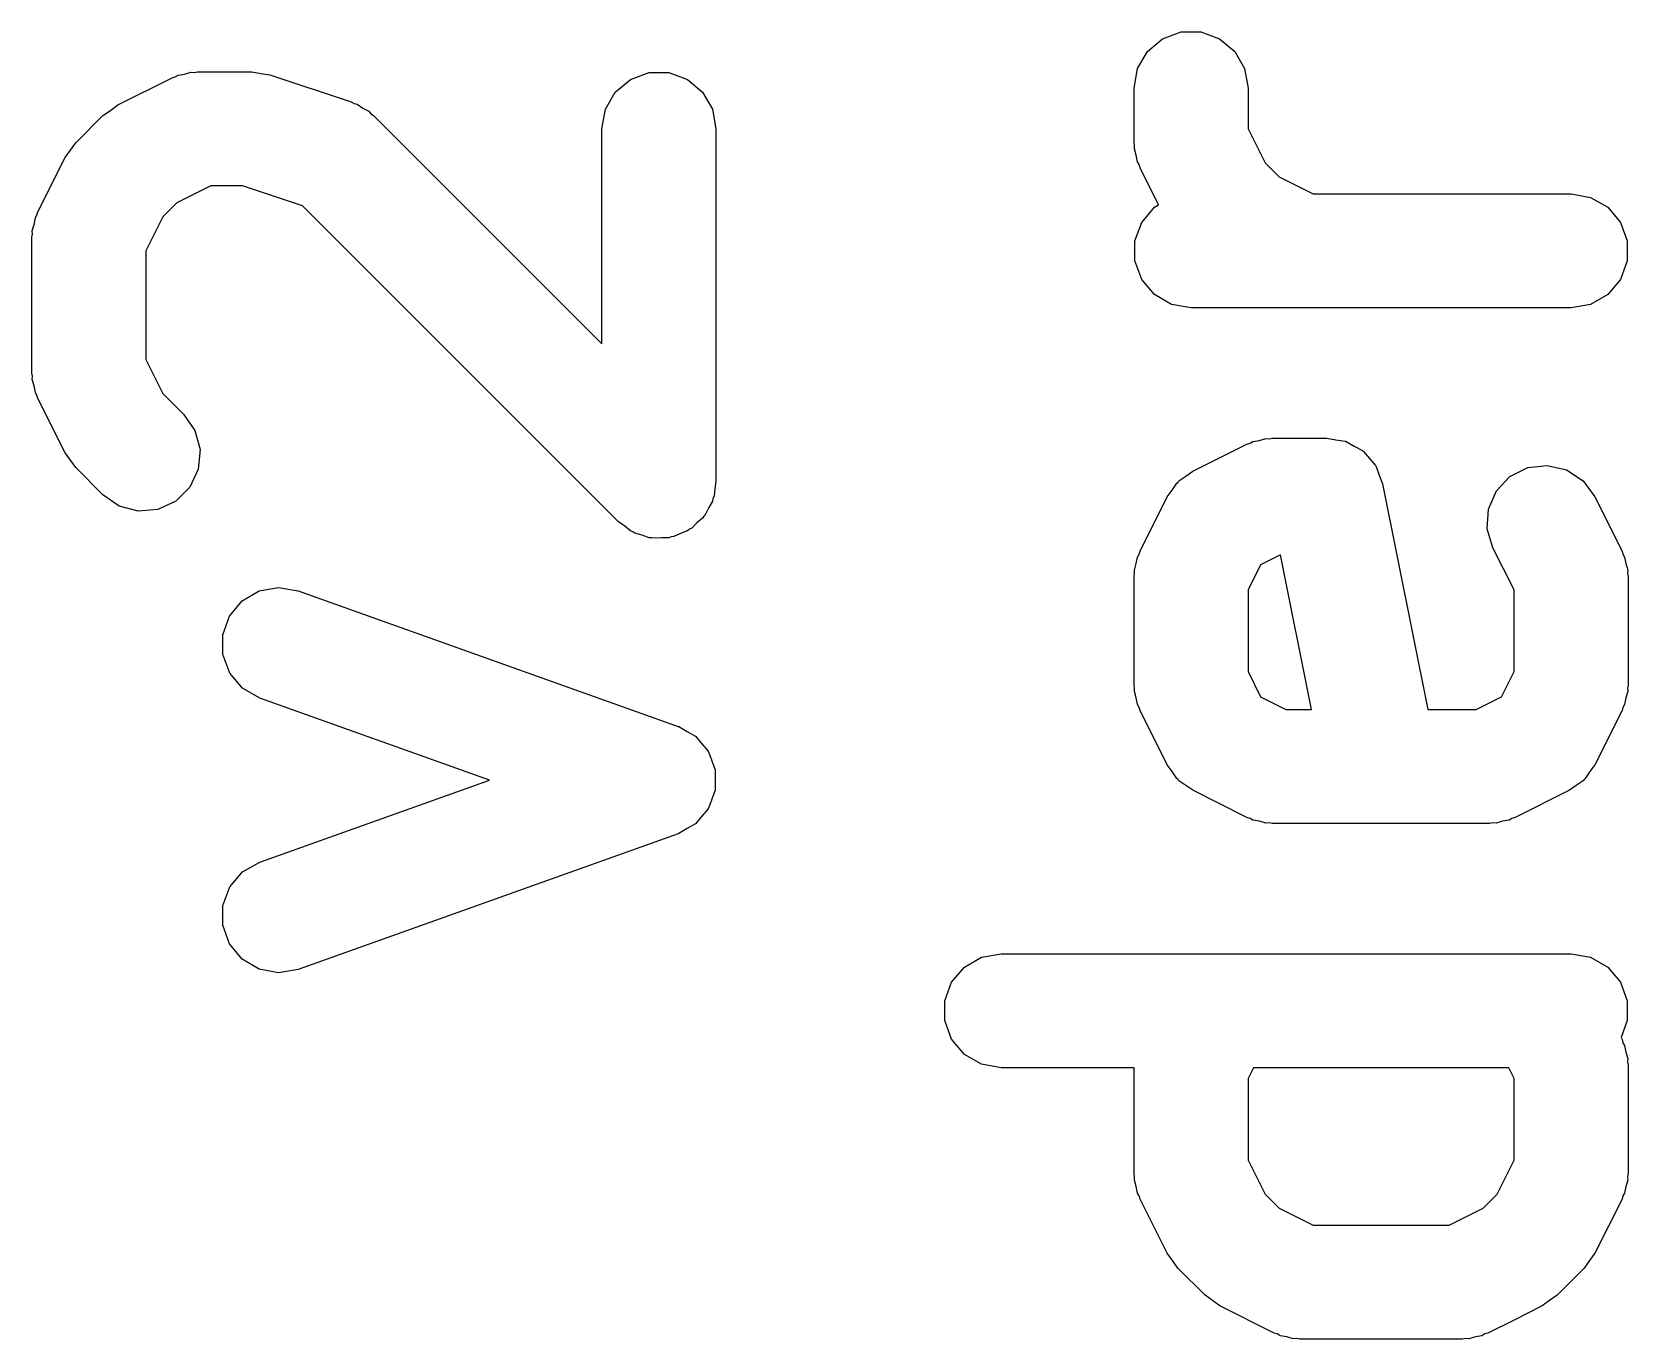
# Model space of a CAD drawing. Extents: x 94.7 to 182.4, y -163.6 to -70.2.
# Drawn here: x 94.729 to 98.929, y -94.986 to -91.545 of the extents above; entities that cross this region are included whole.
import ezdxf

# ---------------------------------------------------------------- set-up
doc = ezdxf.new("R2010")
doc.units = 0
doc.header["$MEASUREMENT"] = 0
doc.layers.add('BLACK', color=7, linetype='CONTINUOUS')

msp = doc.modelspace()

# ---------------------------------------------------------------- linework, layer by layer
at = {"layer": 'Black'}
for p, q in [((97.7036, -91.563), (97.7525, -91.5451)), ((97.7525, -91.5451), (97.8046, -91.5451)), ((97.8046, -91.5451), (97.8536, -91.563)), ((97.6376, -91.6416), (97.6637, -91.5964)), ((97.6637, -91.5964), (97.7036, -91.563)), ((97.8536, -91.563), (97.8935, -91.5964)), ((97.8935, -91.5964), (97.9195, -91.6416)), ((97.6286, -91.6929), (97.6376, -91.6416)), ((97.9195, -91.6416), (97.9286, -91.6929)), ((94.9543, -91.7373), (95.0972, -91.6658)), ((95.0972, -91.6658), (95.1055, -91.6634)), ((95.1055, -91.6634), (95.113, -91.659)), ((95.113, -91.659), (95.1303, -91.656)), ((95.1303, -91.656), (95.1471, -91.651)), ((95.1471, -91.651), (95.1558, -91.6515)), ((95.1558, -91.6515), (95.1643, -91.65)), ((95.1643, -91.65), (95.3071, -91.65)), ((95.3071, -91.65), (95.3308, -91.6542)), ((95.3308, -91.6542), (95.3546, -91.6577)), ((95.3546, -91.6577), (95.5689, -91.7291)), ((96.2637, -91.7036), (96.3036, -91.6701)), ((96.3036, -91.6701), (96.3525, -91.6523)), ((96.3525, -91.6523), (96.4046, -91.6523)), ((96.4046, -91.6523), (96.4536, -91.6701)), ((96.4536, -91.6701), (96.4935, -91.7036)), ((96.2376, -91.7487), (96.2637, -91.7036)), ((96.4935, -91.7036), (96.5195, -91.7487)), ((97.6286, -91.8357), (97.6286, -91.6929)), ((97.9286, -91.6929), (97.9286, -91.8003)), ((94.8439, -91.8368), (94.9154, -91.7654)), ((94.9154, -91.7654), (94.935, -91.7516)), ((94.935, -91.7516), (94.9543, -91.7373)), ((95.5689, -91.7291), (95.5765, -91.7332)), ((95.5765, -91.7332), (95.5848, -91.7355)), ((95.5848, -91.7355), (95.5992, -91.7456)), ((95.5992, -91.7456), (95.6147, -91.7539)), ((95.6147, -91.7539), (95.6204, -91.7604)), ((95.6204, -91.7604), (95.6275, -91.7654)), ((95.6275, -91.7654), (96.2286, -92.3664)), ((96.2286, -91.8), (96.2376, -91.7487)), ((96.5195, -91.7487), (96.5286, -91.8)), ((96.2286, -92.3664), (96.2286, -91.8)), ((96.5286, -91.8), (96.5286, -92.7286)), ((97.9286, -91.8003), (97.9733, -91.8897)), ((94.8301, -91.8565), (94.8439, -91.8368)), ((97.6301, -91.8442), (97.6286, -91.8357)), ((97.6296, -91.8529), (97.6301, -91.8442)), ((97.6346, -91.8697), (97.6296, -91.8529)), ((94.7444, -92.0186), (94.8158, -91.8758)), ((94.8158, -91.8758), (94.8301, -91.8565)), ((97.6376, -91.887), (97.6346, -91.8697)), ((97.6419, -91.8945), (97.6376, -91.887)), ((97.6444, -91.9028), (97.6419, -91.8945)), ((97.9733, -91.8897), (98.0103, -91.9267)), ((97.6931, -92.0002), (97.6444, -91.9028)), ((98.0103, -91.9267), (98.0997, -91.9714)), ((95.1997, -91.95), (95.1103, -91.9947)), ((95.2828, -91.95), (95.1997, -91.95)), ((95.4404, -92.0025), (95.2828, -91.95)), ((98.0997, -91.9714), (98.7786, -91.9714)), ((98.7786, -91.9714), (98.8299, -91.9805)), ((94.7419, -92.0269), (94.7444, -92.0186)), ((95.1103, -91.9947), (95.0733, -92.0317)), ((96.2725, -92.8346), (95.4404, -92.0025)), ((97.6487, -92.0464), (97.6822, -92.0065)), ((97.6822, -92.0065), (97.6931, -92.0002)), ((98.8299, -91.9805), (98.875, -92.0065)), ((98.875, -92.0065), (98.9085, -92.0464)), ((94.7296, -92.0686), (94.7346, -92.0517)), ((94.7346, -92.0517), (94.7376, -92.0344)), ((94.7376, -92.0344), (94.7419, -92.0269)), ((95.0733, -92.0317), (95.0286, -92.1211)), ((97.6309, -92.0954), (97.6487, -92.0464)), ((98.9085, -92.0464), (98.9263, -92.0954)), ((94.7286, -92.0857), (94.7301, -92.0772)), ((94.7286, -92.4429), (94.7286, -92.0857)), ((94.7301, -92.0772), (94.7296, -92.0686)), ((97.6309, -92.1475), (97.6309, -92.0954)), ((98.9263, -92.0954), (98.9263, -92.1475)), ((95.0286, -92.1211), (95.0286, -92.4074)), ((97.6487, -92.1964), (97.6309, -92.1475)), ((98.9263, -92.1475), (98.9085, -92.1964)), ((97.6822, -92.2363), (97.6487, -92.1964)), ((98.9085, -92.1964), (98.875, -92.2363)), ((97.7273, -92.2624), (97.6822, -92.2363)), ((97.7786, -92.2714), (97.7273, -92.2624)), ((98.7786, -92.2714), (97.7786, -92.2714)), ((98.8299, -92.2624), (98.7786, -92.2714)), ((98.875, -92.2363), (98.8299, -92.2624)), ((95.0286, -92.4074), (95.0733, -92.4969)), ((94.7301, -92.4514), (94.7286, -92.4429)), ((94.7296, -92.46), (94.7301, -92.4514)), ((94.7346, -92.4768), (94.7296, -92.46)), ((94.7376, -92.4942), (94.7346, -92.4768)), ((94.7419, -92.5017), (94.7376, -92.4942)), ((94.7444, -92.5099), (94.7419, -92.5017)), ((94.8158, -92.6528), (94.7444, -92.5099)), ((95.0733, -92.4969), (95.1275, -92.5511)), ((95.1275, -92.5511), (95.1574, -92.5938)), ((95.1574, -92.5938), (95.1709, -92.6441)), ((95.1709, -92.6441), (95.1663, -92.696)), ((97.7829, -92.7016), (97.9258, -92.6301)), ((97.9258, -92.6301), (97.9341, -92.6277)), ((97.9341, -92.6277), (97.9416, -92.6233)), ((97.9416, -92.6233), (97.9589, -92.6203)), ((97.9589, -92.6203), (97.9757, -92.6153)), ((97.9757, -92.6153), (97.9843, -92.6158)), ((97.9843, -92.6158), (97.9929, -92.6143)), ((97.9929, -92.6143), (98.1357, -92.6143)), ((98.1357, -92.6143), (98.1597, -92.6185)), ((98.1597, -92.6185), (98.1838, -92.6222)), ((98.1838, -92.6222), (98.1853, -92.623)), ((98.1853, -92.623), (98.187, -92.6233)), ((98.187, -92.6233), (98.2081, -92.6355)), ((98.2081, -92.6355), (98.2295, -92.6472)), ((98.2295, -92.6472), (98.2306, -92.6485)), ((98.2306, -92.6485), (98.2321, -92.6494)), ((98.2321, -92.6494), (98.2478, -92.668)), ((94.8301, -92.6721), (94.8158, -92.6528)), ((94.8439, -92.6918), (94.8301, -92.6721)), ((94.9154, -92.7632), (94.8439, -92.6918)), ((98.2478, -92.668), (98.2639, -92.6863)), ((98.2639, -92.6863), (98.2645, -92.688)), ((98.2645, -92.688), (98.2656, -92.6893)), ((98.2656, -92.6893), (98.274, -92.7122)), ((98.6178, -92.7152), (98.6644, -92.6919)), ((98.6644, -92.6919), (98.7161, -92.686)), ((98.7161, -92.686), (98.7668, -92.6981)), ((95.1663, -92.696), (95.1443, -92.7432)), ((96.5286, -92.7286), (96.5252, -92.7479)), ((97.7289, -92.751), (97.7411, -92.7326)), ((97.7411, -92.7326), (97.7444, -92.7301)), ((97.7444, -92.7301), (97.7469, -92.7268)), ((97.7469, -92.7268), (97.7652, -92.7147)), ((97.7652, -92.7147), (97.7829, -92.7016)), ((98.274, -92.7122), (98.2828, -92.7349)), ((98.2828, -92.7349), (98.4015, -93.3286)), ((98.582, -92.7531), (98.6178, -92.7152)), ((98.7668, -92.6981), (98.8103, -92.7268)), ((98.8103, -92.7268), (98.8413, -92.7686)), ((94.958, -92.7931), (94.9154, -92.7632)), ((95.1443, -92.7432), (95.1075, -92.78)), ((96.5207, -92.7734), (96.5195, -92.7799)), ((96.5235, -92.7674), (96.5207, -92.7734)), ((96.5252, -92.7479), (96.5235, -92.7674)), ((97.6444, -92.9115), (97.7158, -92.7686)), ((97.7158, -92.7686), (97.7289, -92.751)), ((98.5612, -92.8009), (98.582, -92.7531)), ((98.8413, -92.7686), (98.9127, -92.9115)), ((95.0084, -92.8066), (94.958, -92.7931)), ((95.0603, -92.802), (95.0084, -92.8066)), ((95.1075, -92.78), (95.0603, -92.802)), ((96.4968, -92.8193), (96.4935, -92.825)), ((96.5014, -92.8146), (96.4968, -92.8193)), ((96.5097, -92.7968), (96.5014, -92.8146)), ((96.5195, -92.7799), (96.5097, -92.7968)), ((98.5581, -92.8529), (98.5612, -92.8009)), ((96.2886, -92.8459), (96.2725, -92.8346)), ((96.3036, -92.8585), (96.2886, -92.8459)), ((96.3098, -92.8607), (96.3036, -92.8585)), ((96.3152, -92.8645), (96.3098, -92.8607)), ((96.4536, -92.8585), (96.4352, -92.8652)), ((96.4586, -92.8542), (96.4536, -92.8585)), ((96.4646, -92.8514), (96.4586, -92.8542)), ((96.4785, -92.8376), (96.4646, -92.8514)), ((96.4935, -92.825), (96.4785, -92.8376)), ((98.573, -92.9028), (98.5581, -92.8529)), ((96.3341, -92.8696), (96.3152, -92.8645)), ((96.3525, -92.8763), (96.3341, -92.8696)), ((96.3591, -92.8763), (96.3525, -92.8763)), ((96.3655, -92.878), (96.3591, -92.8763)), ((96.385, -92.8763), (96.3655, -92.878)), ((96.4046, -92.8763), (96.385, -92.8763)), ((96.4108, -92.874), (96.4046, -92.8763)), ((96.4174, -92.8735), (96.4108, -92.874)), ((96.4352, -92.8652), (96.4174, -92.8735)), ((98.6286, -93.014), (98.573, -92.9028)), ((97.6296, -92.9614), (97.6346, -92.9446)), ((97.6346, -92.9446), (97.6376, -92.9273)), ((97.6376, -92.9273), (97.6419, -92.9198)), ((97.6419, -92.9198), (97.6444, -92.9115)), ((98.0142, -92.9213), (97.9618, -92.9475)), ((98.0956, -93.3286), (98.0142, -92.9213)), ((98.9127, -92.9115), (98.9152, -92.9198)), ((98.9152, -92.9198), (98.9195, -92.9273)), ((98.9195, -92.9273), (98.9226, -92.9446)), ((98.9226, -92.9446), (98.9276, -92.9614)), ((97.6286, -92.9786), (97.6301, -92.9701)), ((97.6286, -93.2643), (97.6286, -92.9786)), ((97.6301, -92.9701), (97.6296, -92.9614)), ((97.9618, -92.9475), (97.9286, -93.014)), ((98.9276, -92.9614), (98.9271, -92.9701)), ((98.9271, -92.9701), (98.9286, -92.9786)), ((98.9286, -92.9786), (98.9286, -93.2643)), ((95.2815, -93.0428), (95.3264, -93.0165)), ((95.3264, -93.0165), (95.3777, -93.0071)), ((95.3777, -93.0071), (95.429, -93.0159)), ((95.429, -93.0159), (96.429, -93.373)), ((97.9286, -93.014), (97.9286, -93.2289)), ((98.6286, -93.2289), (98.6286, -93.014)), ((95.2482, -93.0829), (95.2815, -93.0428)), ((95.2307, -93.132), (95.2482, -93.0829)), ((95.231, -93.1841), (95.2307, -93.132)), ((95.2491, -93.2329), (95.231, -93.1841)), ((95.2828, -93.2726), (95.2491, -93.2329)), ((97.9286, -93.2289), (97.9618, -93.2953)), ((98.5953, -93.2953), (98.6286, -93.2289)), ((95.3281, -93.2984), (95.2828, -93.2726)), ((97.6301, -93.2728), (97.6286, -93.2643)), ((97.6296, -93.2814), (97.6301, -93.2728)), ((97.6346, -93.2983), (97.6296, -93.2814)), ((98.9276, -93.2814), (98.9226, -93.2983)), ((98.9286, -93.2643), (98.9271, -93.2728)), ((98.9271, -93.2728), (98.9276, -93.2814)), ((95.9326, -93.5143), (95.3281, -93.2984)), ((97.6376, -93.3156), (97.6346, -93.2983)), ((97.6419, -93.3231), (97.6376, -93.3156)), ((97.6444, -93.3314), (97.6419, -93.3231)), ((97.9618, -93.2953), (98.0283, -93.3286)), ((98.5289, -93.3286), (98.5953, -93.2953)), ((98.9152, -93.3231), (98.9127, -93.3314)), ((98.9195, -93.3156), (98.9152, -93.3231)), ((98.9226, -93.2983), (98.9195, -93.3156)), ((97.7158, -93.4742), (97.6444, -93.3314)), ((98.0283, -93.3286), (98.0956, -93.3286)), ((98.4015, -93.3286), (98.5289, -93.3286)), ((98.9127, -93.3314), (98.8413, -93.4742)), ((96.429, -93.373), (96.4298, -93.3735)), ((96.4298, -93.3735), (96.4307, -93.3736)), ((96.4307, -93.3736), (96.4525, -93.3864)), ((96.4525, -93.3864), (96.4743, -93.3988)), ((96.4743, -93.3988), (96.4749, -93.3995)), ((96.4749, -93.3995), (96.4757, -93.4)), ((96.4757, -93.4), (96.4917, -93.4193)), ((96.4917, -93.4193), (96.508, -93.4385)), ((96.508, -93.4385), (96.5083, -93.4394)), ((96.5083, -93.4394), (96.5089, -93.4401)), ((96.5089, -93.4401), (96.5174, -93.4637)), ((96.5174, -93.4637), (96.5261, -93.4873)), ((96.5261, -93.4873), (96.5261, -93.4883)), ((96.5261, -93.4883), (96.5264, -93.4891)), ((96.5264, -93.4891), (96.5263, -93.5143)), ((97.7289, -93.4919), (97.7158, -93.4742)), ((97.7411, -93.5103), (97.7289, -93.4919)), ((98.8282, -93.4919), (98.8161, -93.5103)), ((98.8413, -93.4742), (98.8282, -93.4919)), ((95.3281, -93.7302), (95.9326, -93.5143)), ((96.5263, -93.5143), (96.5264, -93.5394)), ((97.7444, -93.5127), (97.7411, -93.5103)), ((97.7469, -93.5161), (97.7444, -93.5127)), ((97.7652, -93.5282), (97.7469, -93.5161)), ((97.7829, -93.5413), (97.7652, -93.5282)), ((98.7919, -93.5282), (98.7742, -93.5413)), ((98.8103, -93.5161), (98.7919, -93.5282)), ((98.8127, -93.5127), (98.8103, -93.5161)), ((98.8161, -93.5103), (98.8127, -93.5127)), ((96.5174, -93.5648), (96.5089, -93.5885)), ((96.5261, -93.5412), (96.5174, -93.5648)), ((96.5264, -93.5394), (96.5261, -93.5403)), ((96.5261, -93.5403), (96.5261, -93.5412)), ((97.9258, -93.6127), (97.7829, -93.5413)), ((98.7742, -93.5413), (98.6314, -93.6127)), ((96.4917, -93.6092), (96.4757, -93.6286)), ((96.508, -93.5901), (96.4917, -93.6092)), ((96.5083, -93.5892), (96.508, -93.5901)), ((96.5089, -93.5885), (96.5083, -93.5892)), ((97.9341, -93.6152), (97.9258, -93.6127)), ((97.9416, -93.6195), (97.9341, -93.6152)), ((98.6231, -93.6152), (98.6156, -93.6195)), ((98.6314, -93.6127), (98.6231, -93.6152)), ((96.429, -93.6555), (95.429, -94.0127)), ((96.4298, -93.6551), (96.429, -93.6555)), ((96.4307, -93.6549), (96.4298, -93.6551)), ((96.4525, -93.6422), (96.4307, -93.6549)), ((96.4743, -93.6298), (96.4525, -93.6422)), ((96.4749, -93.6291), (96.4743, -93.6298)), ((96.4757, -93.6286), (96.4749, -93.6291)), ((97.9589, -93.6226), (97.9416, -93.6195)), ((97.9757, -93.6276), (97.9589, -93.6226)), ((97.9843, -93.6271), (97.9757, -93.6276)), ((97.9929, -93.6286), (97.9843, -93.6271)), ((98.5643, -93.6286), (97.9929, -93.6286)), ((98.5728, -93.6271), (98.5643, -93.6286)), ((98.5814, -93.6276), (98.5728, -93.6271)), ((98.5983, -93.6226), (98.5814, -93.6276)), ((98.6156, -93.6195), (98.5983, -93.6226)), ((95.2828, -93.7559), (95.3281, -93.7302)), ((95.2491, -93.7956), (95.2828, -93.7559)), ((95.231, -93.8445), (95.2491, -93.7956)), ((95.2307, -93.8966), (95.231, -93.8445)), ((95.2482, -93.9456), (95.2307, -93.8966)), ((95.2815, -93.9858), (95.2482, -93.9456)), ((95.3264, -94.0121), (95.2815, -93.9858)), ((97.1822, -94.0065), (97.2273, -93.9805)), ((97.2273, -93.9805), (97.2786, -93.9714)), ((97.2786, -93.9714), (98.7786, -93.9714)), ((98.7786, -93.9714), (98.8299, -93.9805)), ((98.8299, -93.9805), (98.875, -94.0065)), ((95.3777, -94.0214), (95.3264, -94.0121)), ((95.429, -94.0127), (95.3777, -94.0214)), ((97.1487, -94.0464), (97.1822, -94.0065)), ((98.875, -94.0065), (98.9085, -94.0464)), ((97.1309, -94.0954), (97.1487, -94.0464)), ((98.9085, -94.0464), (98.9263, -94.0954)), ((97.1309, -94.1475), (97.1309, -94.0954)), ((98.9263, -94.0954), (98.9263, -94.1475)), ((97.1487, -94.1964), (97.1309, -94.1475)), ((98.9263, -94.1475), (98.9101, -94.1919)), ((97.1822, -94.2363), (97.1487, -94.1964)), ((98.9101, -94.1919), (98.9127, -94.1972)), ((98.9127, -94.1972), (98.9152, -94.2055)), ((98.9152, -94.2055), (98.9195, -94.213)), ((97.2273, -94.2624), (97.1822, -94.2363)), ((98.9195, -94.213), (98.9226, -94.2303)), ((98.9226, -94.2303), (98.9276, -94.2471)), ((98.9276, -94.2471), (98.9271, -94.2558)), ((97.2786, -94.2714), (97.2273, -94.2624)), ((97.6286, -94.2714), (97.2786, -94.2714)), ((97.6286, -94.55), (97.6286, -94.2714)), ((97.9427, -94.2714), (97.9286, -94.2997)), ((98.6144, -94.2714), (97.9427, -94.2714)), ((98.6286, -94.2997), (98.6144, -94.2714)), ((98.9271, -94.2558), (98.9286, -94.2643)), ((98.9286, -94.2643), (98.9286, -94.55)), ((97.9286, -94.2997), (97.9286, -94.5146)), ((98.6286, -94.5146), (98.6286, -94.2997)), ((97.9286, -94.5146), (97.9733, -94.604)), ((98.5839, -94.604), (98.6286, -94.5146)), ((97.6301, -94.5585), (97.6286, -94.55)), ((97.6296, -94.5671), (97.6301, -94.5585)), ((97.6346, -94.584), (97.6296, -94.5671)), ((97.6376, -94.6013), (97.6346, -94.584)), ((98.9226, -94.584), (98.9195, -94.6013)), ((98.9276, -94.5671), (98.9226, -94.584)), ((98.9286, -94.55), (98.9271, -94.5585)), ((98.9271, -94.5585), (98.9276, -94.5671)), ((97.6419, -94.6088), (97.6376, -94.6013)), ((97.6444, -94.6171), (97.6419, -94.6088)), ((97.7158, -94.7599), (97.6444, -94.6171)), ((97.9733, -94.604), (98.0103, -94.641)), ((98.5469, -94.641), (98.5839, -94.604)), ((98.9127, -94.6171), (98.8413, -94.7599)), ((98.9152, -94.6088), (98.9127, -94.6171)), ((98.9195, -94.6013), (98.9152, -94.6088)), ((98.0103, -94.641), (98.0997, -94.6857)), ((98.4574, -94.6857), (98.5469, -94.641)), ((98.0997, -94.6857), (98.4574, -94.6857)), ((97.7301, -94.7792), (97.7158, -94.7599)), ((97.7439, -94.7989), (97.7301, -94.7792)), ((98.827, -94.7792), (98.8132, -94.7989)), ((98.8413, -94.7599), (98.827, -94.7792)), ((97.8154, -94.8704), (97.7439, -94.7989)), ((98.8132, -94.7989), (98.7418, -94.8704)), ((97.8351, -94.8841), (97.8154, -94.8704)), ((98.7418, -94.8704), (98.7221, -94.8841)), ((97.8543, -94.8984), (97.8351, -94.8841)), ((97.9972, -94.9699), (97.8543, -94.8984)), ((98.7028, -94.8984), (98.6286, -94.9356)), ((98.7221, -94.8841), (98.7028, -94.8984)), ((98.6286, -94.9356), (98.5599, -94.9699)), ((98.0055, -94.9723), (97.9972, -94.9699)), ((98.013, -94.9767), (98.0055, -94.9723)), ((98.0303, -94.9797), (98.013, -94.9767)), ((98.0471, -94.9847), (98.0303, -94.9797)), ((98.0558, -94.9842), (98.0471, -94.9847)), ((98.0643, -94.9857), (98.0558, -94.9842)), ((98.4929, -94.9857), (98.0643, -94.9857)), ((98.5014, -94.9842), (98.4929, -94.9857)), ((98.51, -94.9847), (98.5014, -94.9842)), ((98.5268, -94.9797), (98.51, -94.9847)), ((98.5442, -94.9767), (98.5268, -94.9797)), ((98.5517, -94.9723), (98.5442, -94.9767)), ((98.5599, -94.9699), (98.5517, -94.9723))]:
    msp.add_line(p, q, dxfattribs=at)

doc.saveas('drawing.dxf')
